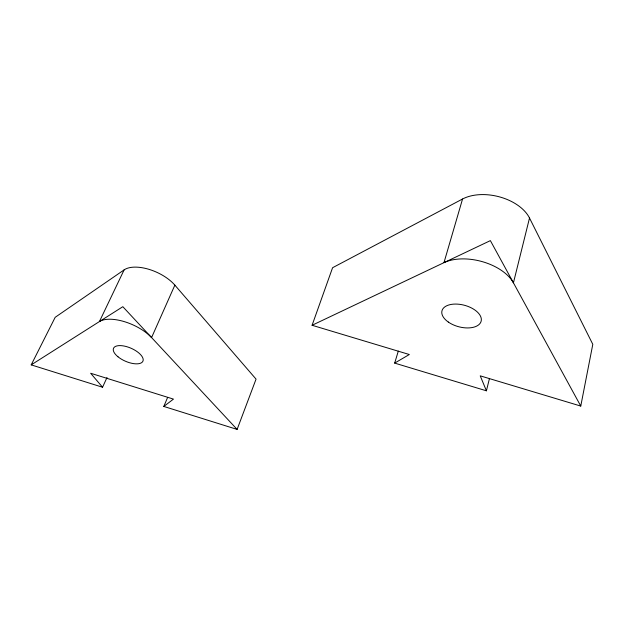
<?xml version="1.0" encoding="UTF-8"?>
<svg xmlns="http://www.w3.org/2000/svg" width="624" height="624" viewBox="0 0 624 624"><rect width="100%" height="100%" fill="white"/><g stroke="black" fill="none" stroke-linecap="round" stroke-linejoin="round"><path stroke-width="0.94" d="M486.408 390.803L480.223 375.835L580.765 406.068L592.8 344.323L529.511 218.018A40.817 25.303 13.5 0 0 462.548 199.009L332.584 267.719L312.086 325.276L409.328 354.518L394.672 363.106L486.408 390.803L489.419 378.69M529.511 218.018L513.435 282.836A42.377 24.25 14.4 0 0 443.976 262.649L462.548 199.009M394.672 363.106L398.315 351.086M167.591 397.472L163.816 406.442L237.12 429.413L256.058 379.119L174.86 285.145A31.964 15.748 24.3 0 0 124.114 269.88L55.193 317.304L31.2 364.876L102.554 387.239L107.008 377.536M174.86 285.145L151.577 337.576A32.924 14.843 23.9 0 0 99.419 321.571L124.114 269.88M163.816 406.442L173.456 399.11L90.636 373.246L102.554 387.239M31.2 364.876L122.827 306.704L237.12 429.413M312.086 325.276L490.37 240.622L580.765 406.068M448.313 322.046A20.264 11.115 14.9 0 0 480.917 321.898A20.264 11.115 14.9 0 0 455.442 304.067A20.264 11.115 14.9 0 0 448.313 322.046M117.975 356.772A16.052 7.075 23.6 0 0 142.81 361.413A16.052 7.075 23.6 0 0 123.903 346A16.052 7.075 23.6 0 0 117.975 356.772"/></g></svg>
